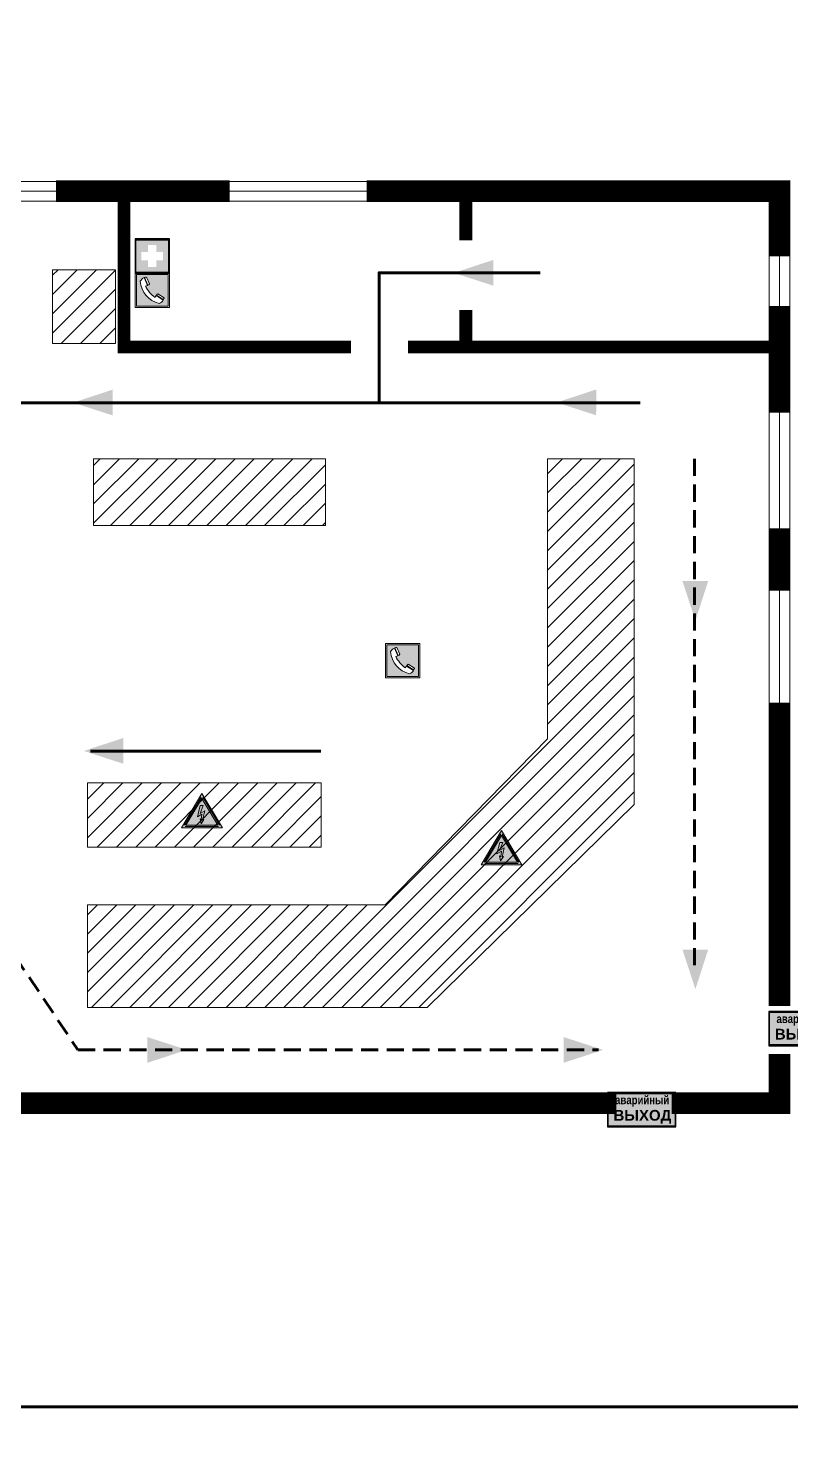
# Model space of a CAD drawing. Header units: millimetres. Extents: x 13114 to 67229, y 22859 to 38520.
# Drawn here: x 24880.3 to 25058, y 25450 to 25781.1 of the extents above; entities that cross this region are included whole.
import ezdxf

# ---------------------------------------------------------------- set-up
doc = ezdxf.new("R2010")
doc.units = ezdxf.units.MM
doc.linetypes.add('{ Wide Dash }', pattern=[12, 4, -2, 4, -2])
doc.layers.add('План_Штампы', color=7, linetype='Continuous')
doc.styles.add('обычный', font='arial.ttf')
pattern_1 = [(45, (-2289.8522, 21263.359), (-2.24506403, 2.24506403), [])]

# ---------------------------------------------------------------- blocks, each defined once
blk = doc.blocks.new('A$C41C009D9')
at = {"true_color": 0xffffff}
blk.add_hatch(color=7, dxfattribs=at).paths.add_polyline_path([(0, 8), (-16, 8), (-16, 0), (0, 0)])
h = blk.add_hatch(color=126)
h.dxf.hatch_style = 1
h.paths.add_polyline_path([(-15.8, 7.8), (-15.8, 0.2), (-0.2, 0.2), (-0.2, 7.8)])
at = {"color": 126}
for points in [[(-16, 0), (0, 0), (0, 8), (-16, 8)], [(-16, 0), (0, 0), (0, 8), (-16, 8)], [(-15.8, 7.8), (-0.2, 7.8), (-0.2, 0.2), (-15.8, 0.2)]]:
    blk.add_lwpolyline(points, close=True, dxfattribs=at)
at = {"color": 7, "true_color": 0xffffff, "insert": (-15.8, 7.3), "char_height": 2.5, "width": 15.5999, "attachment_point": 1, "style": 'обычный'}
blk.add_mtext('\\pi1.6133;{\\fArial|b1|i0|c204|p34;\\H0.8x;\\W0.8;аварийный\\H1.25x;\\W1;\\P\\pi1.2327;ВЫХОД}', dxfattribs=at)
blk = doc.blocks.new('A$C456E1F9C')
at = {"lineweight": 5}
h = blk.add_hatch(color=242, dxfattribs=at)
h.paths.add_polyline_path([(0.51, -1.47), (0.51, -13.26), (12.29, -13.26), (12.29, -1.47)])
h.paths.add_polyline_path([(5.42, -4.95, -0.254479), (4.78, -5.4), (3.52, -2.53, -0.209735), (4.23, -2.4)], flags=16)
h.paths.add_polyline_path([(8.53, -8.6), (10.87, -10.17), (10.54, -10.76), (8.03, -9.13, -0.192251)], flags=16)
h.paths.add_polyline_path([(4.61, -5.49, 0.005518), (3.87, -5.72, 0.128647), (7.49, -10.01, 0.00809), (7.83, -9.33), (10.47, -10.97, -0.16736), (8.99, -12.25, -0.327862), (1.95, -3.95, -0.166952), (3.36, -2.62)], flags=16)
at = {"color": 242, "lineweight": 5}
for p, q in [((0, -13.77), (0, -0.97)), ((12.8, -0.97), (0, -0.97)), ((4.61, -5.49), (3.36, -2.62)), ((3.52, -2.53), (4.78, -5.4)), ((4.23, -2.4), (5.42, -4.95)), ((12.8, -13.77), (12.8, -0.97)), ((7.83, -9.33), (10.47, -10.97)), ((8.03, -9.13), (10.54, -10.76)), ((10.81, -10.12), (8.53, -8.6)), ((10.54, -10.76), (10.8, -10.3)), ((10.8, -10.3), (10.81, -10.12)), ((0, -13.77), (12.8, -13.77))]:
    blk.add_line(p, q, dxfattribs=at)
blk.add_lwpolyline([(0.51, -1.47), (12.29, -1.47), (12.29, -13.26), (0.51, -13.26)], close=True, dxfattribs=at)
for centre, radius, start, end in [((4.59, -5.34), 2.99, 114.2845, 152.1974), ((11.12, -3.31), 9.19, 183.9915, 256.6009), ((4.02, -3.27), 0.891, 76.3284, 123.7092), ((4.68, -4.59), 0.824, 276.9621, 334.0723), ((14.98, -39.1), 35.17, 107.1487, 108.4135), ((13.86, -0.94), 11.08, 205.5536, 234.8762), ((-13.31, 0.8), 23.44, 332.5487, 334.4027), ((8.94, -9.5), 0.989, 114.4092, 157.9388), ((7.87, -9.46), 3, 291.9291, 329.9329)]:
    blk.add_arc(centre, radius, start, end, dxfattribs=at)
blk = doc.blocks.new('A$C3E6D3DDE')
at = {"lineweight": 5}
h = blk.add_hatch(color=40, dxfattribs=at)
h.paths.add_polyline_path([(24.1, 1.45), (16.46, -11.35), (31.74, -11.35)])
h.paths.add_polyline_path([(24.09, -0.46), (30.03, -10.41), (18.14, -10.41)], flags=16)
h.paths.add_polyline_path([(24.54, -3.08), (23.41, -6.02), (25.13, -5.01), (24.33, -8.5), (24.82, -8.27), (23.79, -9.86), (23.4, -8.04), (23.8, -8.43), (24.04, -6.29), (22.39, -7.25), (23.44, -3.08)], flags=0)
h = blk.add_hatch(color=256, dxfattribs=at)
h.paths.add_polyline_path([(24.37, 0.03, 0.567511), (23.82, 0.03), (17.59, -10.4, 0.582454), (17.86, -10.88), (30.32, -10.88, 0.582149), (30.6, -10.4)])
h.paths.add_polyline_path([(24.09, -0.46), (18.14, -10.41), (30.03, -10.41)], flags=16)
h.paths.add_polyline_path([(24.54, -3.08), (23.41, -6.02), (25.13, -5.01), (24.33, -8.5), (24.82, -8.27), (23.79, -9.86), (23.4, -8.04), (23.8, -8.43), (24.04, -6.29), (22.39, -7.25), (23.44, -3.08)], flags=0)
h = blk.add_hatch(color=40, dxfattribs=at)
h.paths.add_polyline_path([(24.09, -0.46), (18.14, -10.41), (30.03, -10.41)])
h.paths.add_polyline_path([(24.82, -8.27), (23.79, -9.86), (23.4, -8.04), (23.8, -8.43), (24.04, -6.29), (22.39, -7.25), (23.44, -3.08), (24.54, -3.08), (23.41, -6.02), (25.13, -5.01), (24.33, -8.5)], flags=16)
at = {"color": 40, "lineweight": 5}
for p, q in [((16.46, -11.35), (24.1, 1.45)), ((24.1, 1.45), (31.74, -11.35))]:
    blk.add_line(p, q, dxfattribs=at)
at = {"lineweight": 5}
for p, q in [((17.59, -10.4), (23.82, 0.03)), ((24.37, 0.03), (30.6, -10.4)), ((18.14, -10.41), (24.09, -0.46)), ((23.44, -3.08), (22.39, -7.25)), ((23.41, -6.02), (24.54, -3.08)), ((25.13, -5.01), (23.41, -6.02)), ((24.54, -3.08), (23.44, -3.08)), ((24.09, -0.46), (30.03, -10.41)), ((24.33, -8.5), (25.13, -5.01)), ((18.14, -10.41), (30.03, -10.41)), ((22.39, -7.25), (24.04, -6.29)), ((23.8, -8.43), (23.4, -8.04)), ((23.4, -8.04), (23.79, -9.86)), ((23.79, -9.86), (24.82, -8.27)), ((24.04, -6.29), (23.8, -8.43)), ((24.82, -8.27), (24.33, -8.5)), ((17.86, -10.88), (30.32, -10.88))]:
    blk.add_line(p, q, dxfattribs=at)
at = {"color": 50, "lineweight": 5}
blk.add_line((31.74, -11.35), (16.46, -11.35), dxfattribs=at)
blk = doc.blocks.new('A$C18900ED3')
h = blk.add_hatch(color=126)
h.paths.add_polyline_path([(-0.18, -0.18), (-7.02, -0.18), (-7.02, -7.02), (-0.18, -7.02)])
h.paths.add_polyline_path([(-5.89, -4.46), (-5.89, -2.77), (-4.46, -2.77), (-4.46, -1.31), (-2.77, -1.31), (-2.77, -2.77), (-1.33, -2.77), (-1.33, -4.46), (-2.77, -4.46), (-2.77, -5.89), (-4.46, -5.89), (-4.46, -4.46)], flags=16)
at = {"color": 126}
for p, q in [((-7.2, 0), (-7.2, -7.2)), ((0, 0), (-7.2, 0)), ((0, -7.2), (0, 0)), ((-7.02, -7.02), (-7.02, -0.18)), ((-7.02, -0.18), (-0.18, -0.18)), ((-0.18, -0.18), (-0.18, -7.02)), ((-7.2, -7.2), (0, -7.2)), ((-0.18, -7.02), (-7.02, -7.02))]:
    blk.add_line(p, q, dxfattribs=at)

msp = doc.modelspace()

# ---------------------------------------------------------------- hatches: boundary and pattern name
at = {"lineweight": 0}
h = msp.add_hatch(dxfattribs=at)
h.set_pattern_fill('ANSI31', color=256)
h.set_pattern_definition(pattern_1)
h.paths.add_polyline_path([(24694.86, 25703.07), (24681.62, 25703.07), (24681.62, 25684.76), (24694.86, 25684.76)])
h.paths.add_polyline_path([(24694.86, 25663.6), (24681.62, 25663.6), (24681.62, 25558.05), (24694.86, 25558.05)])
h.paths.add_polyline_path([(24723.01, 25597.61), (24736.06, 25597.61), (24736.06, 25677.6), (24723.01, 25677.6)])
h.paths.add_polyline_path([(24857.91, 25536.48), (24857.91, 25551.53), (24759.98, 25551.53), (24759.98, 25536.48)])
h.paths.add_polyline_path([(24845.68, 25568.92), (24845.68, 25584.13), (24767.38, 25584.13), (24767.38, 25568.92)])
h.paths.add_polyline_path([(24876.42, 25659.2), (24862.54, 25659.2), (24862.54, 25616.48), (24876.42, 25616.48)])
h.paths.add_polyline_path([(24948.58, 25590.36), (24948.58, 25605.32), (24894.12, 25605.32), (24894.12, 25590.36)], flags=17)
h.paths.add_polyline_path([(24973.31, 25553.05), (25021.52, 25600.31), (25021.52, 25680.84), (25001.37, 25680.84), (25001.37, 25615.59), (24963.5, 25576.91), (24894.12, 25576.91), (24894.12, 25553.05)])
h.paths.add_polyline_path([(24949.57, 25665.29), (24949.57, 25680.84), (24895.53, 25680.84), (24895.53, 25665.29)], flags=17)
h.paths.add_polyline_path([(24763.2, 25719.09), (24776.38, 25719.09), (24776.38, 25733.97), (24763.2, 25733.97)])
h = msp.add_hatch(dxfattribs=at)
h.set_pattern_fill('ANSI31', color=256)
h.set_pattern_definition(pattern_1)
h.paths.add_polyline_path([(24885.95, 25707.67), (24900.63, 25707.67), (24900.63, 25724.89), (24885.95, 25724.89)])

# ---------------------------------------------------------------- linework, layer by layer
at = {"color": 6, "lineweight": 100}
for points in [[(24649.66, 25460.01), (25249.66, 25460.01), (25249.66, 25855.01), (24649.66, 25855.01)], [(24649.66, 25065.01), (25249.66, 25065.01), (25249.66, 25460.01), (24649.66, 25460.01)]]:
    msp.add_lwpolyline(points, close=True, dxfattribs=at)
at = {"lineweight": 0, "elevation": 5}
for points in [[(24799.29, 25745.47), (24967.2, 25745.47)], [(24799.63, 25743.18), (24967.53, 25743.18)], [(24799.13, 25740.9), (24967.04, 25740.9)], [(25053.05, 25623.81), (25053.05, 25730.26)], [(25055.43, 25624), (25055.43, 25730.46)], [(25057.85, 25623.77), (25057.85, 25730.22)]]:
    msp.add_lwpolyline(points, dxfattribs=at)
at = {"lineweight": 100, "const_width": 5, "elevation": 5}
for points in [[(24927.28, 25743.18), (24886.72, 25743.18)], [(25055.43, 25728.03), (25055.43, 25743.18), (24959.19, 25743.18)], [(25055.43, 25691.56), (25055.43, 25716.43)], [(25055.43, 25650.11), (25055.43, 25664.62)], [(25055.43, 25553.33), (25055.43, 25624)], [(25030.31, 25530.74), (25055.43, 25530.74), (25055.43, 25542.16)], [(24710.84, 25530.74), (25017.36, 25530.74)]]:
    msp.add_lwpolyline(points, dxfattribs=at)
at = {"lineweight": 0, "const_width": 3}
for points in [[(24902.6, 25743.05), (24902.6, 25706.88), (24955.55, 25706.88)], [(24982.29, 25731.71), (24982.29, 25741.97)], [(24982.29, 25706.88), (24982.29, 25715.52)], [(24968.78, 25706.88), (25054.68, 25706.88)]]:
    msp.add_lwpolyline(points, dxfattribs=at)
at = {"lineweight": 0}
for points in [[(24885.95, 25724.89), (24900.63, 25724.89), (24900.63, 25707.67), (24885.95, 25707.67)], [(24895.53, 25680.84), (24949.57, 25680.84), (24949.57, 25665.29), (24895.53, 25665.29)], [(24894.12, 25605.32), (24948.58, 25605.32), (24948.58, 25590.36), (24894.12, 25590.36)]]:
    msp.add_lwpolyline(points, close=True, dxfattribs=at)
at = {"color": 126, "lineweight": 100, "true_color": 0x008754}
for points in [[(24999.62, 25724.17), (24962.06, 25724.17), (24962.06, 25693.9), (25022.91, 25693.9)], [(24962.06, 25693.9), (24872.91, 25693.9), (24817.96, 25645.3)], [(24948.52, 25612.7), (24894.82, 25612.7)]]:
    msp.add_lwpolyline(points, dxfattribs=at)
at = {"lineweight": 0}
msp.add_lwpolyline([(24894.12, 25553.05), (24894.12, 25576.91), (24963.5, 25576.91), (25001.37, 25615.59), (25001.37, 25680.84), (25021.52, 25680.84), (25021.52, 25600.31), (24973.31, 25553.05), (24894.12, 25553.05)], dxfattribs=at)
at = {"color": 126, "linetype": '{ Wide Dash }', "lineweight": 100, "true_color": 0x008754}
for points in [[(25035.59, 25680.84), (25035.59, 25561.42)], [(24850.33, 25604.85), (24891.86, 25543.17), (25013.26, 25543.17)]]:
    msp.add_lwpolyline(points, dxfattribs=at)
at = {"layer": 'План_Штампы', "color": 126, "true_color": 0x008754}
for points in [[(24988.73, 25727.18), (24988.72, 25721.17), (24979.5, 25724.15)], [(24899.98, 25696.96), (24899.96, 25690.95), (24890.75, 25693.93)], [(25012.7, 25696.99), (25012.68, 25690.98), (25003.46, 25693.96)], [(25032.79, 25652.39), (25038.8, 25652.37), (25035.82, 25643.15)], [(24902.48, 25615.81), (24902.46, 25609.8), (24893.24, 25612.78)], [(25032.79, 25566.52), (25038.8, 25566.51), (25035.82, 25557.29)], [(24908.02, 25540.12), (24908.04, 25546.13), (24917.26, 25543.15)], [(25005.07, 25540.12), (25005.09, 25546.13), (25014.31, 25543.15)]]:
    msp.add_solid(points, dxfattribs=at)

# ---------------------------------------------------------------- block references
for name, p, xscale, yscale, zscale in [('A$C18900ED3', (24913.19, 25732.07), 1.111111111007631, 1.111111111007631, 1.111111111007631), ('A$C456E1F9C', (24905.19, 25724.68), 0.625, 0.625, 0.625), ('A$C456E1F9C', (24963.55, 25638.39), 0.625, 0.625, 0.625), ('A$C3E6D3DDE', (24905.72, 25602), 0.625, 0.625, 0.625), ('A$C3E6D3DDE', (24975.55, 25593.35), 0.625, 0.625, 0.625)]:
    msp.add_blockref(name, p, dxfattribs=dict(xscale=xscale, yscale=yscale, zscale=zscale))
for p in [(25068.91, 25544.09), (25031.29, 25525.18)]:
    msp.add_blockref('A$C41C009D9', p)

doc.saveas('drawing.dxf')
